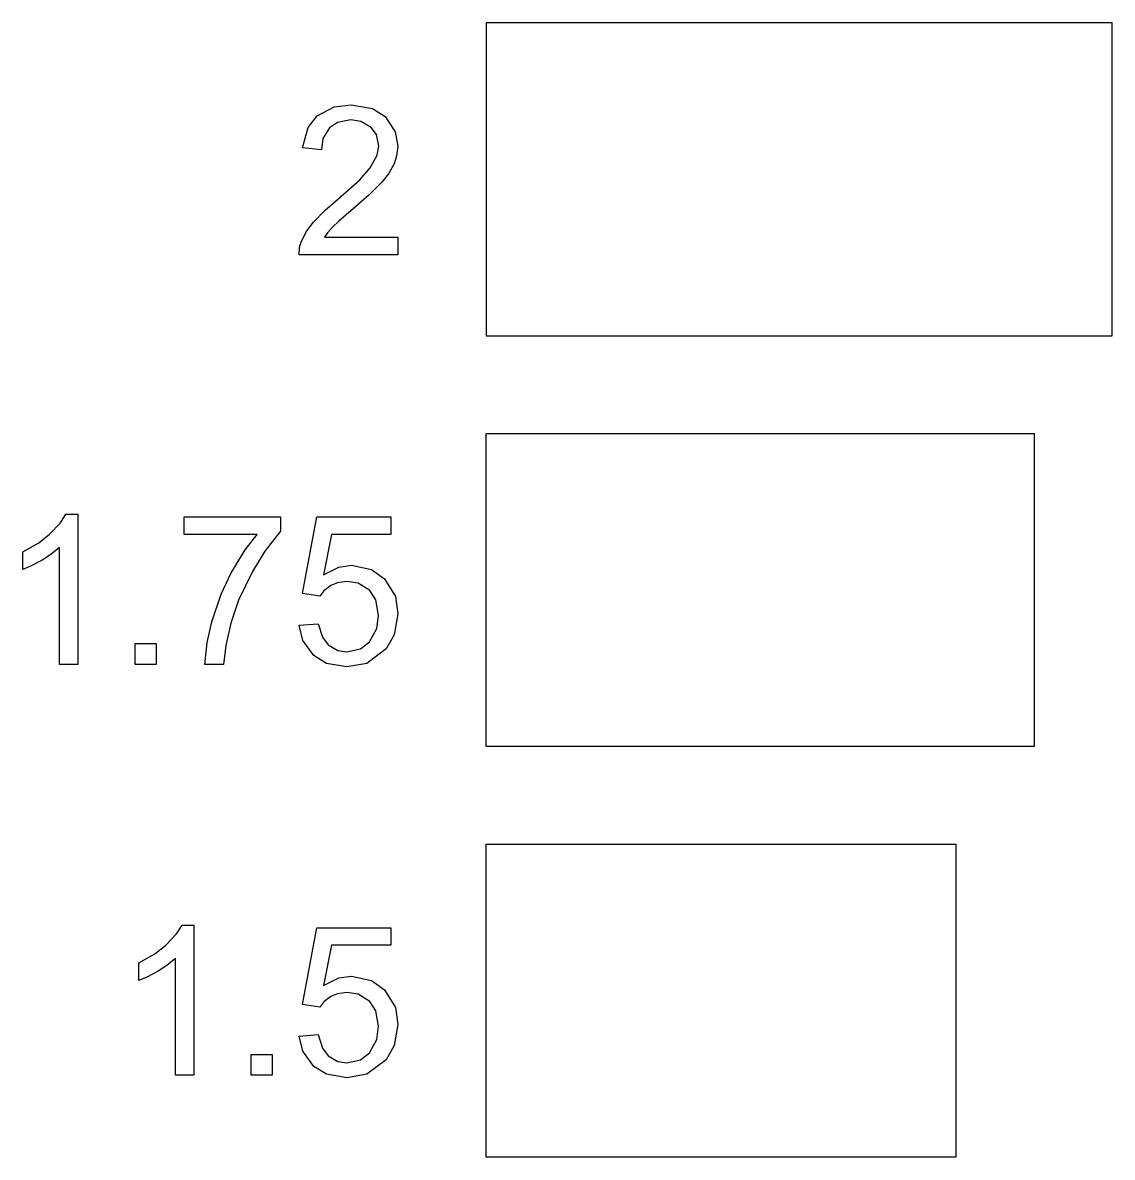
# Model space of a CAD drawing. Header units: millimetres. Extents: x -489 to 574, y -241 to 530.
# Drawn here: x -416.3 to -350, y 280.8 to 349.9 of the extents above; entities that cross this region are included whole.
import ezdxf

# ---------------------------------------------------------------- set-up
doc = ezdxf.new("R2010")
doc.units = ezdxf.units.MM
doc.layers.add('01_线宽0.15', color=7, linetype='Continuous')
doc.layers.add('实填充图层01', color=7, linetype='Continuous')

# ---------------------------------------------------------------- blocks, each defined once
blk = doc.blocks.new('图块0083_无名图块')
at = {"layer": '实填充图层01'}
for p, q in [((0.529, 0.385), (-0.002, -0.047)), ((-0.002, -0.047), (-0.529, -0.385))]:
    blk.add_line(p, q, dxfattribs=at)
blk = doc.blocks.new('图块0084_无名图块')
at = {"layer": '实填充图层01'}
for p, q in [((0.589, 0.288), (-0.104, -0.082)), ((-0.104, -0.082), (-0.589, -0.288))]:
    blk.add_line(p, q, dxfattribs=at)
blk = doc.blocks.new('图块0085_无名图块')
at = {"layer": '实填充图层01'}
for p, q in [((-0.819, -0.533), (0.156, 0.017)), ((0.156, 0.017), (0.819, 0.533))]:
    blk.add_line(p, q, dxfattribs=at)
blk = doc.blocks.new('图块0086_无名图块')
at = {"layer": '实填充图层01'}
for p, q in [((-0.497, -0.608), (0.161, 0.081)), ((0.161, 0.081), (0.497, 0.608))]:
    blk.add_line(p, q, dxfattribs=at)
blk = doc.blocks.new('图块0087_无名图块')
at = {"layer": '实填充图层01'}
for p, q in [((-0.3, 0.642), (-0.048, -0.181)), ((-0.048, -0.181), (0.3, -0.642))]:
    blk.add_line(p, q, dxfattribs=at)
blk = doc.blocks.new('图块0088_无名图块')
at = {"layer": '实填充图层01'}
for p, q in [((-0.574, 0.215), (0.018, -0.131)), ((0.018, -0.131), (0.574, -0.215))]:
    blk.add_line(p, q, dxfattribs=at)
blk = doc.blocks.new('图块0089_无名图块')
at = {"layer": '实填充图层01'}
for p, q in [((0.146, -0.113), (0.685, 0.304)), ((-0.685, -0.304), (0.146, -0.113))]:
    blk.add_line(p, q, dxfattribs=at)
blk = doc.blocks.new('图块0090_无名图块')
at = {"layer": '实填充图层01'}
for p, q in [((0.169, 0), (0.276, 0.806)), ((-0.276, -0.806), (0.169, 0))]:
    blk.add_line(p, q, dxfattribs=at)
blk = doc.blocks.new('图块0091_无名图块')
at = {"layer": '实填充图层01'}
for p, q in [((0.099, 0.19), (-0.265, 0.754)), ((0.265, -0.754), (0.099, 0.19))]:
    blk.add_line(p, q, dxfattribs=at)
blk = doc.blocks.new('图块0092_无名图块')
at = {"layer": '实填充图层01'}
for p, q in [((0, 0.169), (-0.702, 0.276)), ((0.702, -0.276), (0, 0.169))]:
    blk.add_line(p, q, dxfattribs=at)
blk = doc.blocks.new('图块0093_无名图块')
at = {"layer": '实填充图层01'}
for p, q in [((-0.086, 0.046), (-0.487, -0.124)), ((0.487, 0.124), (-0.086, 0.046))]:
    blk.add_line(p, q, dxfattribs=at)
blk = doc.blocks.new('图块0094_无名图块')
at = {"layer": '实填充图层01'}
for p, q in [((0.338, 0.321), (-0.085, -0.002)), ((-0.085, -0.002), (-0.338, -0.321))]:
    blk.add_line(p, q, dxfattribs=at)
blk = doc.blocks.new('图块0095_无名图块')
at = {"layer": '实填充图层01'}
for p, q in [((-0.856, -0.287), (0.083, 0.176)), ((0.083, 0.176), (0.856, 0.287))]:
    blk.add_line(p, q, dxfattribs=at)
blk = doc.blocks.new('图块0096_无名图块')
at = {"layer": '实填充图层01'}
for p, q in [((-1.002, 0.413), (0.212, 0.154)), ((0.212, 0.154), (1.002, -0.413))]:
    blk.add_line(p, q, dxfattribs=at)
blk = doc.blocks.new('图块0097_无名图块')
at = {"layer": '实填充图层01'}
for p, q in [((-0.408, 1.06), (0.25, -0.011)), ((0.25, -0.011), (0.408, -1.06))]:
    blk.add_line(p, q, dxfattribs=at)
blk = doc.blocks.new('图块0098_无名图块')
at = {"layer": '实填充图层01'}
for p, q in [((0.359, 1.067), (0.134, -0.211)), ((0.134, -0.211), (-0.359, -1.067))]:
    blk.add_line(p, q, dxfattribs=at)
blk = doc.blocks.new('图块0099_无名图块')
at = {"layer": '实填充图层01'}
for p, q in [((1.193, 0.552), (0.014, -0.339)), ((0.014, -0.339), (-1.193, -0.552))]:
    blk.add_line(p, q, dxfattribs=at)
blk = doc.blocks.new('图块0100_无名图块')
at = {"layer": '实填充图层01'}
for p, q in [((-0.233, -0.13), (-1.011, 0.348)), ((1.011, -0.348), (-0.233, -0.13))]:
    blk.add_line(p, q, dxfattribs=at)
blk = doc.blocks.new('图块0101_无名图块')
at = {"layer": '实填充图层01'}
for p, q in [((-0.22, -0.001), (-0.448, 0.922)), ((0.448, -0.922), (-0.22, -0.001))]:
    blk.add_line(p, q, dxfattribs=at)
blk = doc.blocks.new('图块0102_无名图块')
at = {"layer": '实填充图层01'}
for p, q in [((0.529, 0.385), (-0.002, -0.047)), ((-0.002, -0.047), (-0.529, -0.385))]:
    blk.add_line(p, q, dxfattribs=at)
blk = doc.blocks.new('图块0103_无名图块')
at = {"layer": '实填充图层01'}
for p, q in [((0.589, 0.288), (-0.104, -0.082)), ((-0.104, -0.082), (-0.589, -0.288))]:
    blk.add_line(p, q, dxfattribs=at)
blk = doc.blocks.new('图块0104_无名图块')
at = {"layer": '实填充图层01'}
for p, q in [((-0.819, -0.533), (0.156, 0.017)), ((0.156, 0.017), (0.819, 0.533))]:
    blk.add_line(p, q, dxfattribs=at)
blk = doc.blocks.new('图块0105_无名图块')
at = {"layer": '实填充图层01'}
for p, q in [((-0.497, -0.608), (0.161, 0.081)), ((0.161, 0.081), (0.497, 0.608))]:
    blk.add_line(p, q, dxfattribs=at)
blk = doc.blocks.new('图块0106_无名图块')
at = {"layer": '实填充图层01'}
for p, q in [((-0.3, 0.642), (-0.048, -0.181)), ((-0.048, -0.181), (0.3, -0.642))]:
    blk.add_line(p, q, dxfattribs=at)
blk = doc.blocks.new('图块0107_无名图块')
at = {"layer": '实填充图层01'}
for p, q in [((-0.574, 0.215), (0.018, -0.131)), ((0.018, -0.131), (0.574, -0.215))]:
    blk.add_line(p, q, dxfattribs=at)
blk = doc.blocks.new('图块0108_无名图块')
at = {"layer": '实填充图层01'}
for p, q in [((0.146, -0.113), (0.685, 0.304)), ((-0.685, -0.304), (0.146, -0.113))]:
    blk.add_line(p, q, dxfattribs=at)
blk = doc.blocks.new('图块0109_无名图块')
at = {"layer": '实填充图层01'}
for p, q in [((0.169, 0), (0.276, 0.806)), ((-0.276, -0.806), (0.169, 0))]:
    blk.add_line(p, q, dxfattribs=at)
blk = doc.blocks.new('图块0110_无名图块')
at = {"layer": '实填充图层01'}
for p, q in [((0.099, 0.19), (-0.265, 0.754)), ((0.265, -0.754), (0.099, 0.19))]:
    blk.add_line(p, q, dxfattribs=at)
blk = doc.blocks.new('图块0111_无名图块')
at = {"layer": '实填充图层01'}
for p, q in [((0, 0.169), (-0.702, 0.276)), ((0.702, -0.276), (0, 0.169))]:
    blk.add_line(p, q, dxfattribs=at)
blk = doc.blocks.new('图块0112_无名图块')
at = {"layer": '实填充图层01'}
for p, q in [((-0.086, 0.046), (-0.487, -0.124)), ((0.487, 0.124), (-0.086, 0.046))]:
    blk.add_line(p, q, dxfattribs=at)
blk = doc.blocks.new('图块0113_无名图块')
at = {"layer": '实填充图层01'}
for p, q in [((0.338, 0.321), (-0.085, -0.002)), ((-0.085, -0.002), (-0.338, -0.321))]:
    blk.add_line(p, q, dxfattribs=at)
blk = doc.blocks.new('图块0114_无名图块')
at = {"layer": '实填充图层01'}
for p, q in [((-0.856, -0.287), (0.083, 0.176)), ((0.083, 0.176), (0.856, 0.287))]:
    blk.add_line(p, q, dxfattribs=at)
blk = doc.blocks.new('图块0115_无名图块')
at = {"layer": '实填充图层01'}
for p, q in [((-1.002, 0.413), (0.212, 0.154)), ((0.212, 0.154), (1.002, -0.413))]:
    blk.add_line(p, q, dxfattribs=at)
blk = doc.blocks.new('图块0116_无名图块')
at = {"layer": '实填充图层01'}
for p, q in [((-0.408, 1.06), (0.25, -0.011)), ((0.25, -0.011), (0.408, -1.06))]:
    blk.add_line(p, q, dxfattribs=at)
blk = doc.blocks.new('图块0117_无名图块')
at = {"layer": '实填充图层01'}
for p, q in [((0.359, 1.067), (0.134, -0.211)), ((0.134, -0.211), (-0.359, -1.067))]:
    blk.add_line(p, q, dxfattribs=at)
blk = doc.blocks.new('图块0118_无名图块')
at = {"layer": '实填充图层01'}
for p, q in [((1.193, 0.552), (0.014, -0.339)), ((0.014, -0.339), (-1.193, -0.552))]:
    blk.add_line(p, q, dxfattribs=at)
blk = doc.blocks.new('图块0119_无名图块')
at = {"layer": '实填充图层01'}
for p, q in [((-0.233, -0.13), (-1.011, 0.348)), ((1.011, -0.348), (-0.233, -0.13))]:
    blk.add_line(p, q, dxfattribs=at)
blk = doc.blocks.new('图块0120_无名图块')
at = {"layer": '实填充图层01'}
for p, q in [((-0.22, -0.001), (-0.448, 0.922)), ((0.448, -0.922), (-0.22, -0.001))]:
    blk.add_line(p, q, dxfattribs=at)
blk = doc.blocks.new('图块0121_无名图块')
at = {"layer": '实填充图层01'}
for p, q in [((0.529, 0.385), (-0.002, -0.047)), ((-0.002, -0.047), (-0.529, -0.385))]:
    blk.add_line(p, q, dxfattribs=at)
blk = doc.blocks.new('图块0122_无名图块')
at = {"layer": '实填充图层01'}
for p, q in [((0.588, 0.288), (-0.104, -0.082)), ((-0.104, -0.082), (-0.588, -0.288))]:
    blk.add_line(p, q, dxfattribs=at)
blk = doc.blocks.new('图块0123_无名图块')
at = {"layer": '实填充图层01'}
for p, q in [((-0.819, -0.533), (0.156, 0.017)), ((0.156, 0.017), (0.819, 0.533))]:
    blk.add_line(p, q, dxfattribs=at)
blk = doc.blocks.new('图块0124_无名图块')
at = {"layer": '实填充图层01'}
for p, q in [((-0.497, -0.608), (0.161, 0.081)), ((0.161, 0.081), (0.497, 0.608))]:
    blk.add_line(p, q, dxfattribs=at)
blk = doc.blocks.new('图块0125_无名图块')
at = {"layer": '实填充图层01'}
for p, q in [((0.86, 1.229), (-0.107, 0.003)), ((-0.107, 0.003), (-0.86, -1.229))]:
    blk.add_line(p, q, dxfattribs=at)
blk = doc.blocks.new('图块0126_无名图块')
at = {"layer": '实填充图层01'}
for p, q in [((0.659, 1.578), (-0.175, -0.167)), ((-0.175, -0.167), (-0.659, -1.578))]:
    blk.add_line(p, q, dxfattribs=at)
blk = doc.blocks.new('图块0127_无名图块')
at = {"layer": '实填充图层01'}
for p, q in [((0.214, 1.251), (-0.085, -0.096)), ((-0.085, -0.096), (-0.214, -1.251))]:
    blk.add_line(p, q, dxfattribs=at)
blk = doc.blocks.new('图块0128_无名图块')
at = {"layer": '实填充图层01'}
for p, q in [((-0.069, 0.045), (0.211, 1.297)), ((-0.211, -1.297), (-0.069, 0.045))]:
    blk.add_line(p, q, dxfattribs=at)
blk = doc.blocks.new('图块0129_无名图块')
at = {"layer": '实填充图层01'}
for p, q in [((-0.017, 0.203), (0.577, 1.468)), ((-0.577, -1.468), (-0.017, 0.203))]:
    blk.add_line(p, q, dxfattribs=at)
blk = doc.blocks.new('图块0130_无名图块')
at = {"layer": '实填充图层01'}
for p, q in [((0.073, 0.252), (0.8, 1.191)), ((-0.8, -1.191), (0.073, 0.252))]:
    blk.add_line(p, q, dxfattribs=at)
blk = doc.blocks.new('图块0131_无名图块')
at = {"layer": '实填充图层01'}
for p, q in [((-0.3, 0.642), (-0.048, -0.181)), ((-0.048, -0.181), (0.3, -0.642))]:
    blk.add_line(p, q, dxfattribs=at)
blk = doc.blocks.new('图块0132_无名图块')
at = {"layer": '实填充图层01'}
for p, q in [((-0.574, 0.215), (0.018, -0.131)), ((0.018, -0.131), (0.574, -0.215))]:
    blk.add_line(p, q, dxfattribs=at)
blk = doc.blocks.new('图块0133_无名图块')
at = {"layer": '实填充图层01'}
for p, q in [((0.146, -0.113), (0.685, 0.304)), ((-0.685, -0.304), (0.146, -0.113))]:
    blk.add_line(p, q, dxfattribs=at)
blk = doc.blocks.new('图块0134_无名图块')
at = {"layer": '实填充图层01'}
for p, q in [((0.169, 0), (0.276, 0.806)), ((-0.276, -0.806), (0.169, 0))]:
    blk.add_line(p, q, dxfattribs=at)
blk = doc.blocks.new('图块0135_无名图块')
at = {"layer": '实填充图层01'}
for p, q in [((0.099, 0.19), (-0.265, 0.754)), ((0.265, -0.754), (0.099, 0.19))]:
    blk.add_line(p, q, dxfattribs=at)
blk = doc.blocks.new('图块0136_无名图块')
at = {"layer": '实填充图层01'}
for p, q in [((0, 0.169), (-0.702, 0.276)), ((0.702, -0.276), (0, 0.169))]:
    blk.add_line(p, q, dxfattribs=at)
blk = doc.blocks.new('图块0137_无名图块')
at = {"layer": '实填充图层01'}
for p, q in [((-0.086, 0.046), (-0.487, -0.124)), ((0.487, 0.124), (-0.086, 0.046))]:
    blk.add_line(p, q, dxfattribs=at)
blk = doc.blocks.new('图块0138_无名图块')
at = {"layer": '实填充图层01'}
for p, q in [((0.338, 0.321), (-0.085, -0.002)), ((-0.085, -0.002), (-0.338, -0.321))]:
    blk.add_line(p, q, dxfattribs=at)
blk = doc.blocks.new('图块0139_无名图块')
at = {"layer": '实填充图层01'}
for p, q in [((-0.856, -0.287), (0.083, 0.176)), ((0.083, 0.176), (0.856, 0.287))]:
    blk.add_line(p, q, dxfattribs=at)
blk = doc.blocks.new('图块0140_无名图块')
at = {"layer": '实填充图层01'}
for p, q in [((-1.002, 0.413), (0.212, 0.154)), ((0.212, 0.154), (1.002, -0.413))]:
    blk.add_line(p, q, dxfattribs=at)
blk = doc.blocks.new('图块0141_无名图块')
at = {"layer": '实填充图层01'}
for p, q in [((-0.408, 1.06), (0.25, -0.011)), ((0.25, -0.011), (0.408, -1.06))]:
    blk.add_line(p, q, dxfattribs=at)
blk = doc.blocks.new('图块0142_无名图块')
at = {"layer": '实填充图层01'}
for p, q in [((0.359, 1.067), (0.134, -0.211)), ((0.134, -0.211), (-0.359, -1.067))]:
    blk.add_line(p, q, dxfattribs=at)
blk = doc.blocks.new('图块0143_无名图块')
at = {"layer": '实填充图层01'}
for p, q in [((1.193, 0.552), (0.014, -0.339)), ((0.014, -0.339), (-1.193, -0.552))]:
    blk.add_line(p, q, dxfattribs=at)
blk = doc.blocks.new('图块0144_无名图块')
at = {"layer": '实填充图层01'}
for p, q in [((-0.233, -0.13), (-1.011, 0.348)), ((1.011, -0.348), (-0.233, -0.13))]:
    blk.add_line(p, q, dxfattribs=at)
blk = doc.blocks.new('图块0145_无名图块')
at = {"layer": '实填充图层01'}
for p, q in [((-0.22, -0.001), (-0.448, 0.922)), ((0.448, -0.922), (-0.22, -0.001))]:
    blk.add_line(p, q, dxfattribs=at)
blk = doc.blocks.new('图块0146_无名图块')
at = {"layer": '实填充图层01'}
for p, q in [((0.529, 0.385), (-0.002, -0.047)), ((-0.002, -0.047), (-0.529, -0.385))]:
    blk.add_line(p, q, dxfattribs=at)
blk = doc.blocks.new('图块0147_无名图块')
at = {"layer": '实填充图层01'}
for p, q in [((0.588, 0.288), (-0.104, -0.082)), ((-0.104, -0.082), (-0.588, -0.288))]:
    blk.add_line(p, q, dxfattribs=at)
blk = doc.blocks.new('图块0148_无名图块')
at = {"layer": '实填充图层01'}
for p, q in [((-0.819, -0.533), (0.156, 0.017)), ((0.156, 0.017), (0.819, 0.533))]:
    blk.add_line(p, q, dxfattribs=at)
blk = doc.blocks.new('图块0149_无名图块')
at = {"layer": '实填充图层01'}
for p, q in [((-0.497, -0.608), (0.161, 0.081)), ((0.161, 0.081), (0.497, 0.608))]:
    blk.add_line(p, q, dxfattribs=at)
blk = doc.blocks.new('图块0150_无名图块')
at = {"layer": '实填充图层01'}
for p, q in [((0.86, 1.229), (-0.107, 0.003)), ((-0.107, 0.003), (-0.86, -1.229))]:
    blk.add_line(p, q, dxfattribs=at)
blk = doc.blocks.new('图块0151_无名图块')
at = {"layer": '实填充图层01'}
for p, q in [((0.659, 1.578), (-0.175, -0.167)), ((-0.175, -0.167), (-0.659, -1.578))]:
    blk.add_line(p, q, dxfattribs=at)
blk = doc.blocks.new('图块0152_无名图块')
at = {"layer": '实填充图层01'}
for p, q in [((0.214, 1.251), (-0.085, -0.096)), ((-0.085, -0.096), (-0.214, -1.251))]:
    blk.add_line(p, q, dxfattribs=at)
blk = doc.blocks.new('图块0153_无名图块')
at = {"layer": '实填充图层01'}
for p, q in [((-0.069, 0.045), (0.211, 1.297)), ((-0.211, -1.297), (-0.069, 0.045))]:
    blk.add_line(p, q, dxfattribs=at)
blk = doc.blocks.new('图块0154_无名图块')
at = {"layer": '实填充图层01'}
for p, q in [((-0.017, 0.203), (0.577, 1.468)), ((-0.577, -1.468), (-0.017, 0.203))]:
    blk.add_line(p, q, dxfattribs=at)
blk = doc.blocks.new('图块0155_无名图块')
at = {"layer": '实填充图层01'}
for p, q in [((0.073, 0.252), (0.8, 1.191)), ((-0.8, -1.191), (0.073, 0.252))]:
    blk.add_line(p, q, dxfattribs=at)
blk = doc.blocks.new('图块0156_无名图块')
at = {"layer": '实填充图层01'}
for p, q in [((-0.3, 0.642), (-0.048, -0.181)), ((-0.048, -0.181), (0.3, -0.642))]:
    blk.add_line(p, q, dxfattribs=at)
blk = doc.blocks.new('图块0157_无名图块')
at = {"layer": '实填充图层01'}
for p, q in [((-0.574, 0.215), (0.018, -0.131)), ((0.018, -0.131), (0.574, -0.215))]:
    blk.add_line(p, q, dxfattribs=at)
blk = doc.blocks.new('图块0158_无名图块')
at = {"layer": '实填充图层01'}
for p, q in [((0.146, -0.113), (0.685, 0.304)), ((-0.685, -0.304), (0.146, -0.113))]:
    blk.add_line(p, q, dxfattribs=at)
blk = doc.blocks.new('图块0159_无名图块')
at = {"layer": '实填充图层01'}
for p, q in [((0.169, 0), (0.276, 0.806)), ((-0.276, -0.806), (0.169, 0))]:
    blk.add_line(p, q, dxfattribs=at)
blk = doc.blocks.new('图块0160_无名图块')
at = {"layer": '实填充图层01'}
for p, q in [((0.099, 0.19), (-0.265, 0.754)), ((0.265, -0.754), (0.099, 0.19))]:
    blk.add_line(p, q, dxfattribs=at)
blk = doc.blocks.new('图块0161_无名图块')
at = {"layer": '实填充图层01'}
for p, q in [((0, 0.169), (-0.702, 0.276)), ((0.702, -0.276), (0, 0.169))]:
    blk.add_line(p, q, dxfattribs=at)
blk = doc.blocks.new('图块0162_无名图块')
at = {"layer": '实填充图层01'}
for p, q in [((-0.086, 0.046), (-0.487, -0.124)), ((0.487, 0.124), (-0.086, 0.046))]:
    blk.add_line(p, q, dxfattribs=at)
blk = doc.blocks.new('图块0163_无名图块')
at = {"layer": '实填充图层01'}
for p, q in [((0.338, 0.321), (-0.085, -0.002)), ((-0.085, -0.002), (-0.338, -0.321))]:
    blk.add_line(p, q, dxfattribs=at)
blk = doc.blocks.new('图块0164_无名图块')
at = {"layer": '实填充图层01'}
for p, q in [((-0.856, -0.287), (0.083, 0.176)), ((0.083, 0.176), (0.856, 0.287))]:
    blk.add_line(p, q, dxfattribs=at)
blk = doc.blocks.new('图块0165_无名图块')
at = {"layer": '实填充图层01'}
for p, q in [((-1.002, 0.413), (0.212, 0.154)), ((0.212, 0.154), (1.002, -0.413))]:
    blk.add_line(p, q, dxfattribs=at)
blk = doc.blocks.new('图块0166_无名图块')
at = {"layer": '实填充图层01'}
for p, q in [((-0.408, 1.06), (0.25, -0.011)), ((0.25, -0.011), (0.408, -1.06))]:
    blk.add_line(p, q, dxfattribs=at)
blk = doc.blocks.new('图块0167_无名图块')
at = {"layer": '实填充图层01'}
for p, q in [((0.359, 1.067), (0.134, -0.211)), ((0.134, -0.211), (-0.359, -1.067))]:
    blk.add_line(p, q, dxfattribs=at)
blk = doc.blocks.new('图块0168_无名图块')
at = {"layer": '实填充图层01'}
for p, q in [((1.193, 0.552), (0.014, -0.339)), ((0.014, -0.339), (-1.193, -0.552))]:
    blk.add_line(p, q, dxfattribs=at)
blk = doc.blocks.new('图块0169_无名图块')
at = {"layer": '实填充图层01'}
for p, q in [((-0.233, -0.13), (-1.011, 0.348)), ((1.011, -0.348), (-0.233, -0.13))]:
    blk.add_line(p, q, dxfattribs=at)
blk = doc.blocks.new('图块0170_无名图块')
at = {"layer": '实填充图层01'}
for p, q in [((-0.22, -0.001), (-0.448, 0.922)), ((0.448, -0.922), (-0.22, -0.001))]:
    blk.add_line(p, q, dxfattribs=at)
blk = doc.blocks.new('图块0171_无名图块')
at = {"layer": '实填充图层01'}
for p, q in [((-0.066, -0.388), (-0.03, 0.054)), ((-0.03, 0.054), (0.066, 0.388))]:
    blk.add_line(p, q, dxfattribs=at)
blk = doc.blocks.new('图块0172_无名图块')
at = {"layer": '实填充图层01'}
for p, q in [((-0.371, -0.604), (-0.024, 0.077)), ((-0.024, 0.077), (0.371, 0.604))]:
    blk.add_line(p, q, dxfattribs=at)
blk = doc.blocks.new('图块0173_无名图块')
at = {"layer": '实填充图层01'}
for p, q in [((-0.73, -0.686), (-0.02, 0.037)), ((-0.02, 0.037), (0.73, 0.686))]:
    blk.add_line(p, q, dxfattribs=at)
blk = doc.blocks.new('图块0174_无名图块')
at = {"layer": '实填充图层01'}
for p, q in [((0.355, 0.24), (1.001, 0.963)), ((-1.001, -0.963), (0.355, 0.24))]:
    blk.add_line(p, q, dxfattribs=at)
blk = doc.blocks.new('图块0175_无名图块')
at = {"layer": '实填充图层01'}
for p, q in [((-0.263, -0.673), (0.161, 0.1)), ((0.161, 0.1), (0.263, 0.673))]:
    blk.add_line(p, q, dxfattribs=at)
blk = doc.blocks.new('图块0176_无名图块')
at = {"layer": '实填充图层01'}
for p, q in [((0.089, 0.118), (-0.238, 0.56)), ((0.238, -0.56), (0.089, 0.118))]:
    blk.add_line(p, q, dxfattribs=at)
blk = doc.blocks.new('图块0177_无名图块')
at = {"layer": '实填充图层01'}
for p, q in [((-0.004, 0.139), (-0.621, 0.228)), ((0.621, -0.228), (-0.004, 0.139))]:
    blk.add_line(p, q, dxfattribs=at)
blk = doc.blocks.new('图块0178_无名图块')
at = {"layer": '实填充图层01'}
for p, q in [((-0.158, 0.09), (-0.648, -0.241)), ((0.648, 0.241), (-0.158, 0.09))]:
    blk.add_line(p, q, dxfattribs=at)
blk = doc.blocks.new('图块0179_无名图块')
at = {"layer": '实填充图层01'}
for p, q in [((-0.148, 0.012), (-0.246, -0.667)), ((0.246, 0.667), (-0.148, 0.012))]:
    blk.add_line(p, q, dxfattribs=at)
blk = doc.blocks.new('图块0180_无名图块')
at = {"layer": '实填充图层01'}
for p, q in [((-0.107, 0.268), (0.443, 0.978)), ((-0.443, -0.978), (-0.107, 0.268))]:
    blk.add_line(p, q, dxfattribs=at)
blk = doc.blocks.new('图块0181_无名图块')
at = {"layer": '实填充图层01'}
for p, q in [((-1.034, -0.337), (-0.006, 0.206)), ((-0.006, 0.206), (1.034, 0.337))]:
    blk.add_line(p, q, dxfattribs=at)
blk = doc.blocks.new('图块0182_无名图块')
at = {"layer": '实填充图层01'}
for p, q in [((-1.036, 0.363), (0.259, 0.136)), ((0.259, 0.136), (1.036, -0.363))]:
    blk.add_line(p, q, dxfattribs=at)
blk = doc.blocks.new('图块0183_无名图块')
at = {"layer": '实填充图层01'}
for p, q in [((-0.382, 0.901), (0.234, -0.023)), ((0.234, -0.023), (0.382, -0.901))]:
    blk.add_line(p, q, dxfattribs=at)
blk = doc.blocks.new('图块0184_无名图块')
at = {"layer": '实填充图层01'}
for p, q in [((0.112, 0.537), (0.042, -0.069)), ((0.042, -0.069), (-0.112, -0.537))]:
    blk.add_line(p, q, dxfattribs=at)
blk = doc.blocks.new('图块0185_无名图块')
at = {"layer": '实填充图层01'}
for p, q in [((0.37, 0.557), (0.028, -0.053)), ((0.028, -0.053), (-0.37, -0.557))]:
    blk.add_line(p, q, dxfattribs=at)
blk = doc.blocks.new('图块0186_无名图块')
at = {"layer": '实填充图层01'}
for p, q in [((0.861, 0.8), (0.064, 0.011)), ((0.064, 0.011), (-0.861, -0.8))]:
    blk.add_line(p, q, dxfattribs=at)
blk = doc.blocks.new('图块0187_无名图块')
at = {"layer": '实填充图层01'}
for p, q in [((0.647, 0.573), (-0.255, -0.202)), ((-0.255, -0.202), (-0.647, -0.573))]:
    blk.add_line(p, q, dxfattribs=at)
blk = doc.blocks.new('图块0188_无名图块')
at = {"layer": '实填充图层01'}
for p, q in [((0.236, 0.303), (-0.053, -0.036)), ((-0.053, -0.036), (-0.236, -0.303))]:
    blk.add_line(p, q, dxfattribs=at)
blk = doc.blocks.new('图块0189_无名图块')
at = {"layer": '实填充图层01'}
for p, q in [((-0.066, -0.388), (-0.03, 0.054)), ((-0.03, 0.054), (0.066, 0.388))]:
    blk.add_line(p, q, dxfattribs=at)
blk = doc.blocks.new('图块0190_无名图块')
at = {"layer": '实填充图层01'}
for p, q in [((-0.371, -0.604), (-0.024, 0.077)), ((-0.024, 0.077), (0.371, 0.604))]:
    blk.add_line(p, q, dxfattribs=at)
blk = doc.blocks.new('图块0191_无名图块')
at = {"layer": '实填充图层01'}
for p, q in [((-0.73, -0.686), (-0.02, 0.037)), ((-0.02, 0.037), (0.73, 0.686))]:
    blk.add_line(p, q, dxfattribs=at)
blk = doc.blocks.new('图块0192_无名图块')
at = {"layer": '实填充图层01'}
for p, q in [((0.355, 0.24), (1.001, 0.963)), ((-1.001, -0.963), (0.355, 0.24))]:
    blk.add_line(p, q, dxfattribs=at)
blk = doc.blocks.new('图块0193_无名图块')
at = {"layer": '实填充图层01'}
for p, q in [((-0.263, -0.673), (0.161, 0.1)), ((0.161, 0.1), (0.263, 0.673))]:
    blk.add_line(p, q, dxfattribs=at)
blk = doc.blocks.new('图块0194_无名图块')
at = {"layer": '实填充图层01'}
for p, q in [((0.089, 0.118), (-0.238, 0.56)), ((0.238, -0.56), (0.089, 0.118))]:
    blk.add_line(p, q, dxfattribs=at)
blk = doc.blocks.new('图块0195_无名图块')
at = {"layer": '实填充图层01'}
for p, q in [((-0.004, 0.139), (-0.621, 0.228)), ((0.621, -0.228), (-0.004, 0.139))]:
    blk.add_line(p, q, dxfattribs=at)
blk = doc.blocks.new('图块0196_无名图块')
at = {"layer": '实填充图层01'}
for p, q in [((-0.158, 0.09), (-0.648, -0.241)), ((0.648, 0.241), (-0.158, 0.09))]:
    blk.add_line(p, q, dxfattribs=at)
blk = doc.blocks.new('图块0197_无名图块')
at = {"layer": '实填充图层01'}
for p, q in [((-0.148, 0.012), (-0.246, -0.667)), ((0.246, 0.667), (-0.148, 0.012))]:
    blk.add_line(p, q, dxfattribs=at)
blk = doc.blocks.new('图块0198_无名图块')
at = {"layer": '实填充图层01'}
for p, q in [((-0.107, 0.268), (0.443, 0.978)), ((-0.443, -0.978), (-0.107, 0.268))]:
    blk.add_line(p, q, dxfattribs=at)
blk = doc.blocks.new('图块0199_无名图块')
at = {"layer": '实填充图层01'}
for p, q in [((-1.034, -0.337), (-0.006, 0.206)), ((-0.006, 0.206), (1.034, 0.337))]:
    blk.add_line(p, q, dxfattribs=at)
blk = doc.blocks.new('图块0200_无名图块')
at = {"layer": '实填充图层01'}
for p, q in [((-1.036, 0.363), (0.259, 0.136)), ((0.259, 0.136), (1.036, -0.363))]:
    blk.add_line(p, q, dxfattribs=at)
blk = doc.blocks.new('图块0201_无名图块')
at = {"layer": '实填充图层01'}
for p, q in [((-0.382, 0.901), (0.234, -0.023)), ((0.234, -0.023), (0.382, -0.901))]:
    blk.add_line(p, q, dxfattribs=at)
blk = doc.blocks.new('图块0202_无名图块')
at = {"layer": '实填充图层01'}
for p, q in [((0.112, 0.537), (0.042, -0.069)), ((0.042, -0.069), (-0.112, -0.537))]:
    blk.add_line(p, q, dxfattribs=at)
blk = doc.blocks.new('图块0203_无名图块')
at = {"layer": '实填充图层01'}
for p, q in [((0.37, 0.557), (0.028, -0.053)), ((0.028, -0.053), (-0.37, -0.557))]:
    blk.add_line(p, q, dxfattribs=at)
blk = doc.blocks.new('图块0204_无名图块')
at = {"layer": '实填充图层01'}
for p, q in [((0.861, 0.8), (0.064, 0.011)), ((0.064, 0.011), (-0.861, -0.8))]:
    blk.add_line(p, q, dxfattribs=at)
blk = doc.blocks.new('图块0205_无名图块')
at = {"layer": '实填充图层01'}
for p, q in [((0.647, 0.573), (-0.255, -0.202)), ((-0.255, -0.202), (-0.647, -0.573))]:
    blk.add_line(p, q, dxfattribs=at)
blk = doc.blocks.new('图块0206_无名图块')
at = {"layer": '实填充图层01'}
for p, q in [((0.236, 0.303), (-0.053, -0.036)), ((-0.053, -0.036), (-0.236, -0.303))]:
    blk.add_line(p, q, dxfattribs=at)

msp = doc.modelspace()

# ---------------------------------------------------------------- linework, layer by layer
at = {"layer": '01_线宽0.15'}
for p, q in [((-388.135, 349.877), (-388.135, 330.827)), ((-350.035, 349.877), (-388.135, 349.877)), ((-350.035, 330.827), (-350.035, 349.877)), ((-398.166, 342.145), (-399.309, 342.26)), ((-398.166, 342.145), (-399.309, 342.26)), ((-397.969, 336.824), (-393.505, 336.824)), ((-397.969, 336.824), (-393.505, 336.824)), ((-393.505, 336.824), (-393.505, 335.757)), ((-393.505, 336.824), (-393.505, 335.757)), ((-393.505, 335.757), (-399.525, 335.757)), ((-393.505, 335.757), (-399.525, 335.757)), ((-388.135, 330.827), (-350.035, 330.827)), ((-388.135, 305.836), (-388.135, 324.886)), ((-388.135, 324.886), (-354.797, 324.886)), ((-354.797, 324.886), (-354.797, 305.836)), ((-413.709, 319.965), (-412.989, 319.965)), ((-413.709, 319.965), (-412.989, 319.965)), ((-412.989, 319.965), (-412.989, 310.833)), ((-412.989, 319.965), (-412.989, 310.833)), ((-406.525, 318.746), (-406.525, 319.812)), ((-406.525, 319.812), (-400.645, 319.812)), ((-406.525, 318.746), (-406.525, 319.812)), ((-406.525, 319.812), (-400.645, 319.812)), ((-400.645, 319.812), (-400.645, 318.949)), ((-400.645, 319.812), (-400.645, 318.949)), ((-399.322, 315.139), (-398.446, 319.812)), ((-399.322, 315.139), (-398.446, 319.812)), ((-398.446, 319.812), (-393.937, 319.812)), ((-398.446, 319.812), (-393.937, 319.812)), ((-393.937, 319.812), (-393.937, 318.746)), ((-393.937, 319.812), (-393.937, 318.746)), ((-402.08, 318.746), (-406.525, 318.746)), ((-402.08, 318.746), (-406.525, 318.746)), ((-397.555, 318.746), (-398.039, 316.292)), ((-397.555, 318.746), (-398.039, 316.292)), ((-393.937, 318.746), (-397.555, 318.746)), ((-393.937, 318.746), (-397.555, 318.746)), ((-416.342, 316.603), (-416.342, 317.683)), ((-416.342, 316.603), (-416.342, 317.683)), ((-414.107, 310.833), (-414.107, 317.95)), ((-414.107, 310.833), (-414.107, 317.95)), ((-398.268, 314.986), (-399.322, 315.139)), ((-398.268, 314.986), (-399.322, 315.139)), ((-399.525, 313.221), (-398.357, 313.31)), ((-399.525, 313.221), (-398.357, 313.31)), ((-409.495, 310.833), (-409.495, 312.103)), ((-409.495, 312.103), (-408.225, 312.103)), ((-409.495, 310.833), (-409.495, 312.103)), ((-409.495, 312.103), (-408.225, 312.103)), ((-408.225, 312.103), (-408.225, 310.833)), ((-408.225, 312.103), (-408.225, 310.833)), ((-412.989, 310.833), (-414.107, 310.833)), ((-412.989, 310.833), (-414.107, 310.833)), ((-408.225, 310.833), (-409.495, 310.833)), ((-408.225, 310.833), (-409.495, 310.833)), ((-404.112, 310.833), (-405.255, 310.833)), ((-404.112, 310.833), (-405.255, 310.833)), ((-354.797, 305.836), (-388.135, 305.836)), ((-388.135, 280.845), (-388.135, 299.895)), ((-388.135, 299.895), (-359.56, 299.895)), ((-359.56, 299.895), (-359.56, 280.845)), ((-406.646, 294.965), (-405.926, 294.965)), ((-406.646, 294.965), (-405.926, 294.965)), ((-405.926, 294.965), (-405.926, 285.833)), ((-405.926, 294.965), (-405.926, 285.833)), ((-399.322, 290.139), (-398.446, 294.812)), ((-399.322, 290.139), (-398.446, 294.812)), ((-398.446, 294.812), (-393.937, 294.812)), ((-398.446, 294.812), (-393.937, 294.812)), ((-393.937, 294.812), (-393.937, 293.746)), ((-393.937, 294.812), (-393.937, 293.746)), ((-397.555, 293.746), (-398.039, 291.292)), ((-397.555, 293.746), (-398.039, 291.292)), ((-393.937, 293.746), (-397.555, 293.746)), ((-393.937, 293.746), (-397.555, 293.746)), ((-407.044, 285.833), (-407.044, 292.95)), ((-407.044, 285.833), (-407.044, 292.95)), ((-409.279, 291.603), (-409.279, 292.683)), ((-409.279, 291.603), (-409.279, 292.683)), ((-398.268, 289.986), (-399.322, 290.139)), ((-398.268, 289.986), (-399.322, 290.139)), ((-399.525, 288.221), (-398.357, 288.31)), ((-399.525, 288.221), (-398.357, 288.31)), ((-402.431, 285.833), (-402.431, 287.103)), ((-402.431, 287.103), (-401.161, 287.103)), ((-402.431, 285.833), (-402.431, 287.103)), ((-402.431, 287.103), (-401.161, 287.103)), ((-401.161, 287.103), (-401.161, 285.833)), ((-401.161, 287.103), (-401.161, 285.833)), ((-405.926, 285.833), (-407.044, 285.833)), ((-405.926, 285.833), (-407.044, 285.833)), ((-401.161, 285.833), (-402.431, 285.833)), ((-401.161, 285.833), (-402.431, 285.833)), ((-359.56, 280.845), (-388.135, 280.845))]:
    msp.add_line(p, q, dxfattribs=at)

# ---------------------------------------------------------------- block references
for name, p in [('图块0181_无名图块', (-397.388, 344.552)), ('图块0199_无名图块', (-397.388, 344.552)), ('图块0182_无名图块', (-395.318, 344.526)), ('图块0200_无名图块', (-395.318, 344.526)), ('图块0180_无名图块', (-398.866, 343.238)), ('图块0198_无名图块', (-398.866, 343.238)), ('图块0178_无名图块', (-397.027, 343.72)), ('图块0196_无名图块', (-397.027, 343.72)), ('图块0177_无名图块', (-395.758, 343.734)), ('图块0195_无名图块', (-395.758, 343.734)), ('图块0183_无名图块', (-393.9, 343.262)), ('图块0201_无名图块', (-393.9, 343.262)), ('图块0179_无名图块', (-397.921, 342.812)), ('图块0197_无名图块', (-397.921, 342.812)), ('图块0176_无名图块', (-394.899, 342.947)), ('图块0194_无名图块', (-394.899, 342.947)), ('图块0175_无名图块', (-394.925, 341.714)), ('图块0193_无名图块', (-394.925, 341.714)), ('图块0184_无名图块', (-393.63, 341.825)), ('图块0202_无名图块', (-393.63, 341.825)), ('图块0174_无名图块', (-396.189, 340.077)), ('图块0192_无名图块', (-396.189, 340.077)), ('图块0185_无名图块', (-394.113, 340.731)), ('图块0203_无名图块', (-394.113, 340.731)), ('图块0186_无名图块', (-395.344, 339.375)), ('图块0204_无名图块', (-395.344, 339.375)), ('图块0173_无名图块', (-397.921, 338.429)), ('图块0191_无名图块', (-397.921, 338.429)), ('图块0187_无名图块', (-396.851, 338.002)), ('图块0205_无名图块', (-396.851, 338.002)), ('图块0172_无名图块', (-399.022, 337.138)), ('图块0190_无名图块', (-399.022, 337.138)), ('图块0188_无名图块', (-397.733, 337.127)), ('图块0206_无名图块', (-397.733, 337.127)), ('图块0171_无名图块', (-399.46, 336.146)), ('图块0189_无名图块', (-399.46, 336.146)), ('图块0124_无名图块', (-414.206, 319.357)), ('图块0149_无名图块', (-414.206, 319.357)), ('图块0125_无名图块', (-401.505, 317.72)), ('图块0150_无名图块', (-401.505, 317.72)), ('图块0123_无名图块', (-415.523, 318.216)), ('图块0148_无名图块', (-415.523, 318.216)), ('图块0130_无名图块', (-402.88, 317.555)), ('图块0155_无名图块', (-402.88, 317.555)), ('图块0121_无名图块', (-414.636, 317.565)), ('图块0146_无名图块', (-414.636, 317.565)), ('图块0122_无名图块', (-415.754, 316.891)), ('图块0147_无名图块', (-415.754, 316.891)), ('图块0139_无名图块', (-397.183, 316.579)), ('图块0164_无名图块', (-397.183, 316.579)), ('图块0140_无名图块', (-395.325, 316.453)), ('图块0165_无名图块', (-395.325, 316.453)), ('图块0129_无名图块', (-404.257, 314.896)), ('图块0154_无名图块', (-404.257, 314.896)), ('图块0126_无名图块', (-403.025, 314.913)), ('图块0151_无名图块', (-403.025, 314.913)), ('图块0138_无名图块', (-397.93, 315.307)), ('图块0163_无名图块', (-397.93, 315.307)), ('图块0137_无名图块', (-397.106, 315.752)), ('图块0162_无名图块', (-397.106, 315.752)), ('图块0136_无名图块', (-395.917, 315.599)), ('图块0161_无名图块', (-395.917, 315.599)), ('图块0141_无名图块', (-393.914, 314.98)), ('图块0166_无名图块', (-393.914, 314.98)), ('图块0135_无名图块', (-394.951, 314.569)), ('图块0160_无名图块', (-394.951, 314.569)), ('图块0128_无名图块', (-405.044, 312.131)), ('图块0153_无名图块', (-405.044, 312.131)), ('图块0134_无名图块', (-394.963, 313.009)), ('图块0159_无名图块', (-394.963, 313.009)), ('图块0142_无名图块', (-393.864, 312.853)), ('图块0167_无名图块', (-393.864, 312.853)), ('图块0127_无名图块', (-403.898, 312.084)), ('图块0152_无名图块', (-403.898, 312.084)), ('图块0145_无名图块', (-399.077, 312.299)), ('图块0170_无名图块', (-399.077, 312.299)), ('图块0131_无名图块', (-398.056, 312.668)), ('图块0156_无名图块', (-398.056, 312.668)), ('图块0132_无名图块', (-397.182, 311.81)), ('图块0157_无名图块', (-397.182, 311.81)), ('图块0133_无名图块', (-395.924, 311.899)), ('图块0158_无名图块', (-395.924, 311.899)), ('图块0144_无名图块', (-397.619, 311.029)), ('图块0169_无名图块', (-397.619, 311.029)), ('图块0143_无名图块', (-395.416, 311.234)), ('图块0168_无名图块', (-395.416, 311.234)), ('图块0086_无名图块', (-407.143, 294.357)), ('图块0105_无名图块', (-407.143, 294.357)), ('图块0085_无名图块', (-408.46, 293.216)), ('图块0104_无名图块', (-408.46, 293.216)), ('图块0083_无名图块', (-407.573, 292.565)), ('图块0102_无名图块', (-407.573, 292.565)), ('图块0084_无名图块', (-408.69, 291.891)), ('图块0103_无名图块', (-408.69, 291.891)), ('图块0095_无名图块', (-397.183, 291.579)), ('图块0114_无名图块', (-397.183, 291.579)), ('图块0096_无名图块', (-395.325, 291.453)), ('图块0115_无名图块', (-395.325, 291.453)), ('图块0094_无名图块', (-397.93, 290.307)), ('图块0113_无名图块', (-397.93, 290.307)), ('图块0093_无名图块', (-397.106, 290.752)), ('图块0112_无名图块', (-397.106, 290.752)), ('图块0092_无名图块', (-395.917, 290.599)), ('图块0111_无名图块', (-395.917, 290.599)), ('图块0097_无名图块', (-393.914, 289.98)), ('图块0116_无名图块', (-393.914, 289.98)), ('图块0091_无名图块', (-394.951, 289.569)), ('图块0110_无名图块', (-394.951, 289.569)), ('图块0090_无名图块', (-394.963, 288.009)), ('图块0109_无名图块', (-394.963, 288.009)), ('图块0098_无名图块', (-393.864, 287.853)), ('图块0117_无名图块', (-393.864, 287.853)), ('图块0101_无名图块', (-399.077, 287.299)), ('图块0120_无名图块', (-399.077, 287.299)), ('图块0087_无名图块', (-398.056, 287.668)), ('图块0106_无名图块', (-398.056, 287.668)), ('图块0089_无名图块', (-395.924, 286.899)), ('图块0108_无名图块', (-395.924, 286.899)), ('图块0088_无名图块', (-397.182, 286.81)), ('图块0107_无名图块', (-397.182, 286.81)), ('图块0099_无名图块', (-395.416, 286.234)), ('图块0118_无名图块', (-395.416, 286.234)), ('图块0100_无名图块', (-397.619, 286.029)), ('图块0119_无名图块', (-397.619, 286.029))]:
    msp.add_blockref(name, p)

doc.saveas('drawing.dxf')
